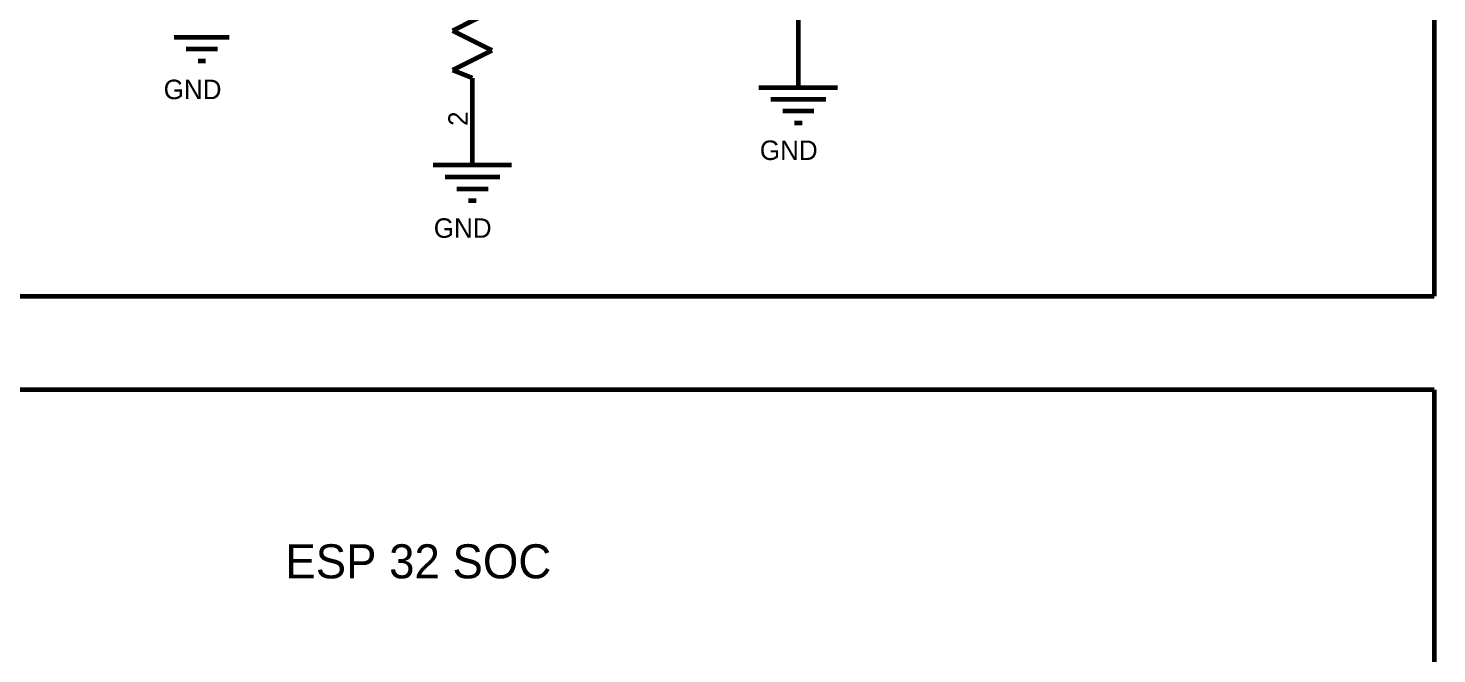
# Model space of a CAD drawing. Header units: inches. Extents: x 0 to 16.9, y 0 to 11.7.
# Drawn here: x 4.15 to 7.723, y 7.439 to 9.027 of the extents above; entities that cross this region are included whole.
import ezdxf

# ---------------------------------------------------------------- set-up
doc = ezdxf.new("R2010")
doc.units = ezdxf.units.IN
doc.header["$MEASUREMENT"] = 0
doc.layers.add('Sheet', color=255, linetype='Continuous')

msp = doc.modelspace()

# ---------------------------------------------------------------- linework, layer by layer
at = {"layer": 'Sheet'}
for points in [[(7.7168, 10.866, 0.0118, 0.0118, 0), (7.7168, 8.6613, 0.0118, 0.0118, 0)], [(7.0475, 9.5275, 0.0118, 0.0118, 0), (7.0475, 9.3338, 0.0118, 0.0118, 0), (6.6147, 9.3338, 0.0118, 0.0118, 0), (6.1032, 9.3338, 0.0118, 0.0118, 0), (6.1032, 8.9761, 0.0118, 0.0118, 0)], [(5.3263, 9.0707, 0.0118, 0.0118, 0), (5.2263, 9.0205, 0.0118, 0.0118, 0)], [(4.52, 9.0035, 0.0118, 0.0118, 0), (4.66, 9.0035, 0.0118, 0.0118, 0)], [(5.2263, 9.0205, 0.0118, 0.0118, 0), (5.3263, 8.9707, 0.0118, 0.0118, 0)], [(4.5501, 8.9738, 0.0118, 0.0118, 0), (4.63, 8.9738, 0.0118, 0.0118, 0)], [(5.3263, 8.9707, 0.0118, 0.0118, 0), (5.2263, 8.9206, 0.0118, 0.0118, 0)], [(6.1032, 8.9761, 0.0118, 0.0118, 0), (6.1032, 8.8762, 0.0118, 0.0118, 0)], [(4.5802, 8.9437, 0.0118, 0.0118, 0), (4.5999, 8.9437, 0.0118, 0.0118, 0)], [(5.2263, 8.9206, 0.0118, 0.0118, 0), (5.2765, 8.9005, 0.0118, 0.0118, 0)], [(5.2765, 8.9005, 0.0118, 0.0118, 0), (5.2765, 8.7006, 0.0118, 0.0118, 0)], [(5.2765, 8.9005, 0.0118, 0.0118, 0), (5.2765, 8.8708, 0.0118, 0.0118, 0)], [(6.0029, 8.8762, 0.0118, 0.0118, 0), (6.2031, 8.8762, 0.0118, 0.0118, 0)], [(6.033, 8.8461, 0.0118, 0.0118, 0), (6.173, 8.8461, 0.0118, 0.0118, 0)], [(6.0631, 8.8164, 0.0118, 0.0118, 0), (6.1429, 8.8164, 0.0118, 0.0118, 0)], [(6.0932, 8.7863, 0.0118, 0.0118, 0), (6.1132, 8.7863, 0.0118, 0.0118, 0)], [(5.2765, 8.7793, 0.0118, 0.0118, 0), (5.2765, 8.6794, 0.0118, 0.0118, 0)], [(5.2765, 8.7793, 0.0118, 0.0118, 0), (5.2765, 8.7006, 0.0118, 0.0118, 0)], [(5.1766, 8.6794, 0.0118, 0.0118, 0), (5.3764, 8.6794, 0.0118, 0.0118, 0)], [(7.7168, 8.3464, 0.0118, 0.0118, 0), (7.7168, 8.7006, 0.0118, 0.0118, 0)], [(5.2067, 8.6493, 0.0118, 0.0118, 0), (5.3463, 8.6493, 0.0118, 0.0118, 0)], [(5.2364, 8.6192, 0.0118, 0.0118, 0), (5.3166, 8.6192, 0.0118, 0.0118, 0)], [(5.2665, 8.5895, 0.0118, 0.0118, 0), (5.2865, 8.5895, 0.0118, 0.0118, 0)], [(2.5607, 8.3464, 0.0118, 0.0118, 0), (7.7168, 8.3464, 0.0118, 0.0118, 0)], [(2.5607, 8.1099, 0.0118, 0.0118, 0), (7.7168, 8.1099, 0.0118, 0.0118, 0)], [(7.7168, 8.1099, 0.0118, 0.0118, 0), (7.7168, 3.6614, 0.0118, 0.0118, 0)]]:
    msp.add_lwpolyline(points, format="xyseb", dxfattribs=at)

# ---------------------------------------------------------------- texts
for s, height, p in [('GND', 0.04939, (4.4934, 8.8469)), ('GND', 0.04939, (6.0056, 8.6925)), ('GND', 0.04939, (5.1785, 8.495)), ('ESP 32 SOC', 0.08643, (4.802, 7.6306))]:
    msp.add_text(s, height=height, dxfattribs=at).set_placement(p)
msp.add_text('2', height=0.0494, rotation=90, dxfattribs=at).set_placement((5.2649, 8.7789))

doc.saveas('drawing.dxf')
